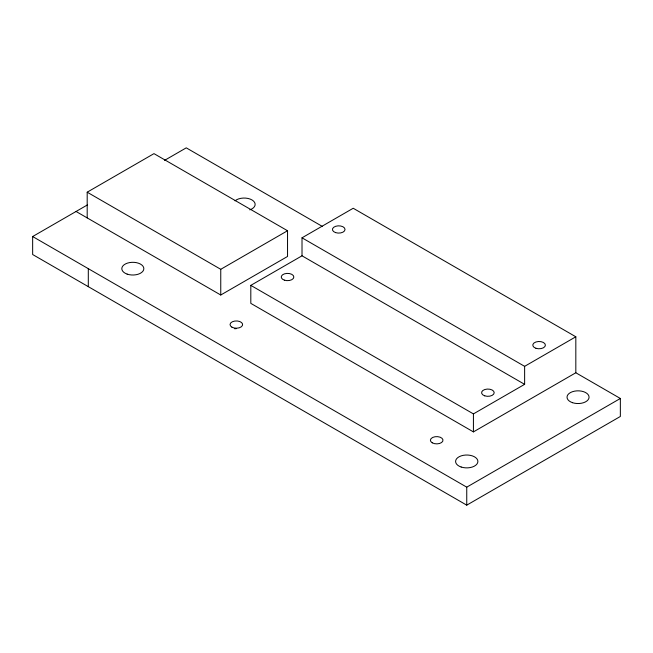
<?xml version="1.0" encoding="UTF-8"?>
<svg xmlns="http://www.w3.org/2000/svg" width="653" height="653" viewBox="0 0 653 653"><rect width="100%" height="100%" fill="white"/><g stroke="black" fill="none" stroke-linecap="round" stroke-linejoin="round"><path stroke-width="0.98" d="M87.192 217.898L87.192 192.194L153.977 153.635L287.54 230.746L287.54 256.458L220.755 295.009L76.058 211.474M302.012 255.813L302.012 237.814L524.628 366.341L524.628 384.339L302.012 255.813L250.809 285.369L250.809 303.367L473.425 431.894L575.824 372.765L620.35 398.477L620.35 416.467L466.748 505.153L32.65 254.523L32.65 236.533L87.486 204.879M164.548 160.385L186.252 147.847L322.296 226.395M87.192 192.194L220.755 269.305L287.54 230.746M302.012 237.814L353.216 208.258L575.824 336.785L575.824 372.765M524.628 366.341L575.824 336.785M250.809 285.369L473.425 413.896L524.628 384.339M32.65 236.533L466.748 487.154L620.35 398.477M473.425 413.896L473.425 431.894M466.748 487.154L466.748 505.153M220.755 269.305L220.755 295.009M88.302 268.661L88.302 286.659M235.015 200.83A11.019 6.359 0 0 1 252.148 200.038A11.019 6.359 0 0 1 249.781 209.866M234.713 328.769A6.293 3.632 0 0 1 236.345 328.647M572.542 402.697A11.019 6.359 0 0 0 589.071 397.187A11.019 6.359 0 0 0 572.542 391.678A11.019 6.359 0 0 0 572.542 402.697M461.173 467.026A11.142 6.432 0 0 0 477.89 461.451A11.142 6.432 0 0 0 461.173 455.876A11.142 6.432 0 0 0 461.173 467.026M127.123 274.105A11.019 6.359 0 0 0 143.84 268.791A11.019 6.359 0 0 0 127.515 263.094A11.019 6.359 0 0 0 127.123 274.105M335.593 232.615A6.293 3.632 0 0 0 345.037 229.464A6.293 3.632 0 0 0 335.593 226.313A6.293 3.632 0 0 0 335.593 232.615M284.398 280.17A6.293 3.632 0 0 0 293.842 277.019A6.293 3.632 0 0 0 284.398 273.868A6.293 3.632 0 0 0 284.398 280.17M231.888 327.145A6.293 3.632 0 0 0 242.426 325.512A6.293 3.632 0 0 0 234.713 321.064A6.293 3.632 0 0 0 231.888 327.145M432.245 442.816A6.293 3.632 0 0 0 442.775 441.183A6.293 3.632 0 0 0 435.061 436.735A6.293 3.632 0 0 0 432.245 442.816M484.746 395.84A6.293 3.632 0 0 0 494.19 392.69A6.293 3.632 0 0 0 484.746 389.539A6.293 3.632 0 0 0 484.746 395.84M535.95 348.286A6.293 3.632 0 0 0 545.394 345.135A6.293 3.632 0 0 0 535.95 341.984A6.293 3.632 0 0 0 535.95 348.286"/></g></svg>
